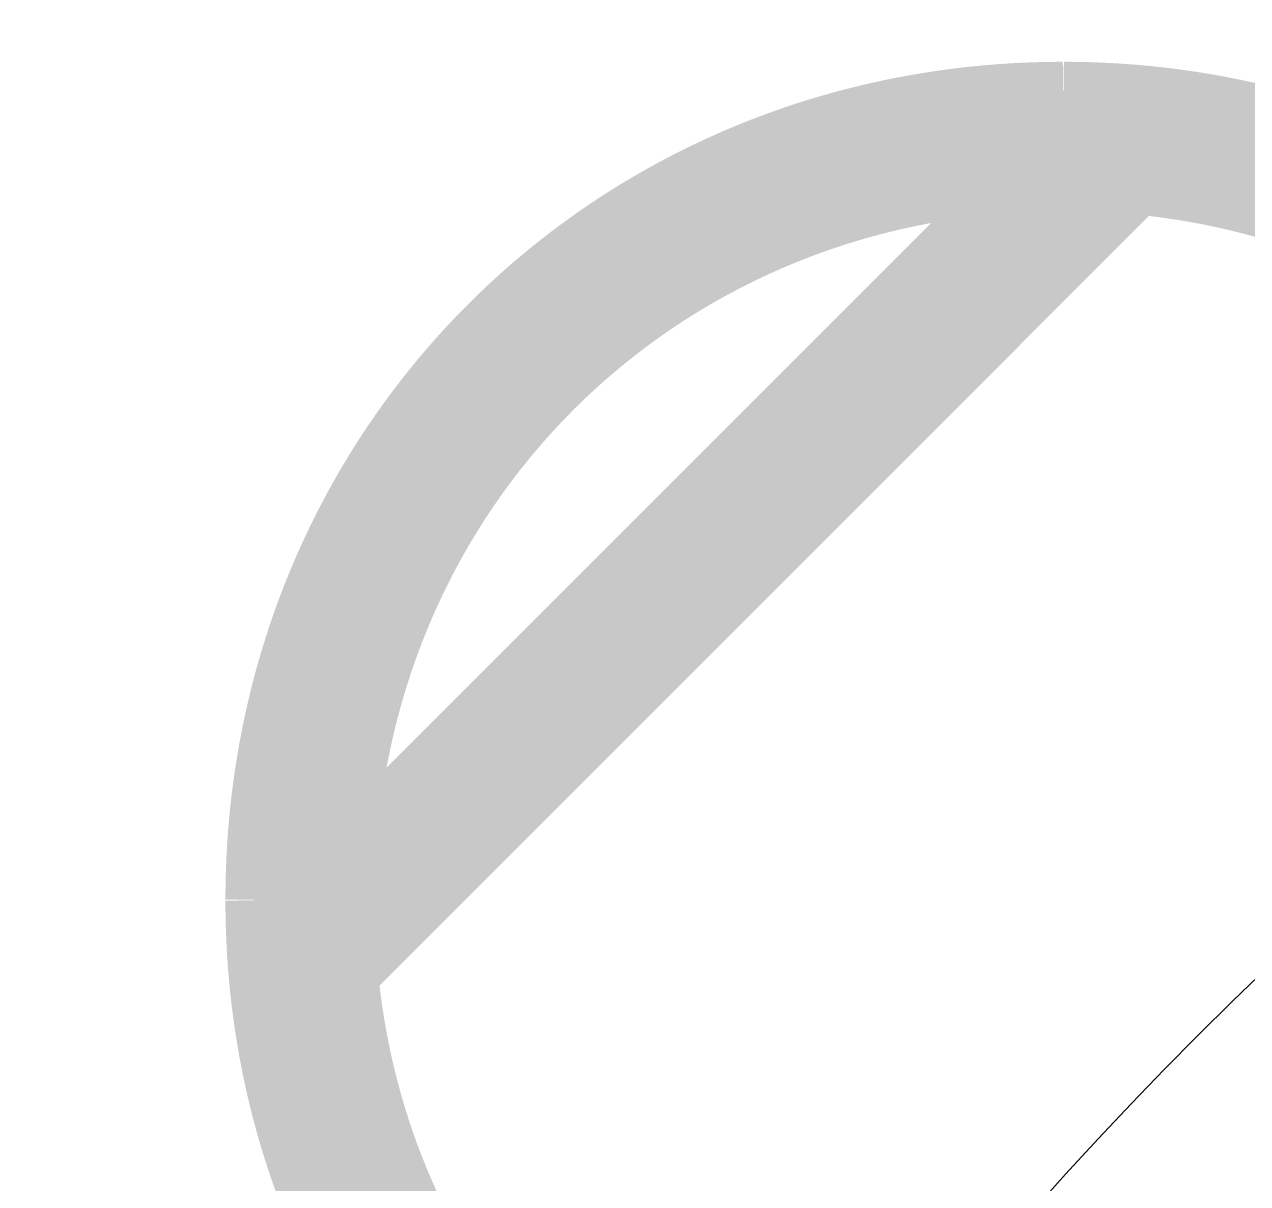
# Model space of a CAD drawing. Header units: inches. Extents: x 15 to 148, y 10 to 111.
# Drawn here: x 142.0958 to 142.2434, y 102.4561 to 102.596 of the extents above; entities that cross this region are included whole.
import ezdxf

# ---------------------------------------------------------------- set-up
doc = ezdxf.new("R2010")
doc.units = ezdxf.units.IN
doc.header["$MEASUREMENT"] = 0
doc.layers.add('BLK_12AWG', color=7, linetype='Continuous')

# ---------------------------------------------------------------- blocks, each defined once
blk = doc.blocks.new('CEGHSD')
at = {"const_width": 0.008}
for points in [[(136.467304, 101.749184), (136.467169, 101.749183), (136.467035, 101.749183), (136.4669, 101.749182), (136.466765, 101.749181), (136.466631, 101.749179), (136.466497, 101.749176), (136.466363, 101.749174), (136.466228, 101.749171), (136.466094, 101.749167), (136.465961, 101.749163), (136.465827, 101.749159), (136.465694, 101.749154), (136.46556, 101.74915), (136.465427, 101.749144), (136.465294, 101.749138), (136.465161, 101.749132), (136.465027, 101.749125), (136.464895, 101.749118), (136.464762, 101.749111), (136.464629, 101.749103), (136.464497, 101.749094), (136.464364, 101.749086), (136.464232, 101.749076), (136.4641, 101.749067), (136.463968, 101.749057), (136.463837, 101.749047), (136.463705, 101.749036), (136.463574, 101.749025), (136.463442, 101.749014), (136.463311, 101.749002), (136.46318, 101.74899), (136.463049, 101.748977), (136.462918, 101.748964), (136.462787, 101.748951), (136.462657, 101.748937), (136.462526, 101.748922), (136.462396, 101.748908), (136.462266, 101.748893), (136.462136, 101.748877), (136.462006, 101.748862), (136.461876, 101.748846), (136.461746, 101.748829), (136.461617, 101.748812), (136.461488, 101.748795), (136.461359, 101.748777), (136.461229, 101.748759), (136.461101, 101.748741), (136.460972, 101.748722), (136.460843, 101.748703), (136.460715, 101.748683), (136.460587, 101.748663), (136.460459, 101.748643), (136.460331, 101.748622), (136.460203, 101.748601), (136.460075, 101.748579), (136.459947, 101.748558), (136.45982, 101.748535), (136.459692, 101.748513), (136.459565, 101.74849), (136.459439, 101.748466), (136.459312, 101.748442), (136.459185, 101.748418), (136.459059, 101.748394), (136.458932, 101.748369), (136.458806, 101.748344), (136.45868, 101.748318), (136.458554, 101.748292), (136.458428, 101.748266), (136.458303, 101.748239), (136.458177, 101.748212), (136.458052, 101.748185), (136.457927, 101.748157), (136.457802, 101.748128), (136.457677, 101.7481), (136.457553, 101.748071), (136.457428, 101.748042), (136.457304, 101.748012), (136.45718, 101.747982), (136.457056, 101.747952), (136.456932, 101.74792), (136.456808, 101.747889), (136.456685, 101.747858), (136.456561, 101.747826), (136.456438, 101.747794), (136.456315, 101.747761), (136.456192, 101.747728), (136.45607, 101.747695), (136.455947, 101.747661), (136.455825, 101.747627), (136.455703, 101.747593), (136.455581, 101.747558), (136.455459, 101.747523), (136.455337, 101.747487), (136.455216, 101.747452), (136.455094, 101.747415), (136.454973, 101.747379), (136.454852, 101.747342), (136.454731, 101.747305), (136.454611, 101.747267), (136.45449, 101.747229), (136.45437, 101.747191), (136.45425, 101.747152), (136.45413, 101.747113), (136.45401, 101.747074), (136.45389, 101.747034), (136.453771, 101.746994), (136.453652, 101.746953), (136.453533, 101.746913), (136.453414, 101.746872), (136.453295, 101.74683), (136.453177, 101.746789), (136.453059, 101.746746), (136.45294, 101.746703), (136.452822, 101.746661), (136.452705, 101.746618), (136.452587, 101.746574), (136.45247, 101.74653), (136.452352, 101.746486), (136.452235, 101.746441), (136.452118, 101.746396), (136.452002, 101.746351), (136.451885, 101.746306), (136.451769, 101.74626), (136.451653, 101.746213), (136.451537, 101.746167), (136.451421, 101.74612), (136.451305, 101.746073), (136.45119, 101.746025), (136.451075, 101.745977), (136.45096, 101.745929), (136.450845, 101.74588), (136.450731, 101.745831), (136.450616, 101.745782), (136.450502, 101.745732), (136.450388, 101.745682), (136.450274, 101.745632), (136.450161, 101.745581), (136.450047, 101.74553), (136.449934, 101.745479), (136.449821, 101.745427), (136.449708, 101.745376), (136.449596, 101.745323), (136.449483, 101.74527), (136.449371, 101.745218), (136.449259, 101.745164), (136.449147, 101.745111), (136.449035, 101.745057), (136.448924, 101.745002), (136.448813, 101.744948), (136.448702, 101.744893), (136.44859, 101.744838), (136.44848, 101.744782), (136.44837, 101.744726), (136.448259, 101.74467), (136.448149, 101.744614), (136.448039, 101.744557), (136.44793, 101.7445), (136.44782, 101.744442), (136.447711, 101.744384), (136.447602, 101.744326), (136.447494, 101.744268), (136.447385, 101.744209), (136.447277, 101.74415), (136.447168, 101.74409), (136.447061, 101.744031), (136.446953, 101.743971), (136.446845, 101.743911), (136.446738, 101.74385), (136.446631, 101.743789), (136.446524, 101.743727), (136.446417, 101.743666), (136.446311, 101.743604), (136.446205, 101.743542), (136.446099, 101.743479), (136.445993, 101.743416), (136.445887, 101.743353), (136.445782, 101.74329), (136.445677, 101.743226), (136.445572, 101.743162), (136.445467, 101.743098), (136.445363, 101.743033), (136.445258, 101.742968), (136.445154, 101.742903), (136.44505, 101.742837), (136.444947, 101.742771), (136.444843, 101.742705), (136.44474, 101.742639), (136.444637, 101.742572), (136.444535, 101.742505), (136.444432, 101.742437), (136.44433, 101.742369), (136.444228, 101.742302), (136.444126, 101.742233), (136.444024, 101.742164), (136.443923, 101.742096), (136.443822, 101.742026), (136.443721, 101.741957), (136.44362, 101.741887), (136.44352, 101.741817), (136.44342, 101.741746), (136.44332, 101.741676), (136.44322, 101.741605), (136.443121, 101.741533), (136.443022, 101.741462), (136.442922, 101.74139), (136.442824, 101.741318), (136.442725, 101.741245), (136.442627, 101.741172), (136.442529, 101.7411), (136.442431, 101.741026), (136.442333, 101.740952), (136.442236, 101.740879), (136.442139, 101.740804), (136.442042, 101.74073), (136.441945, 101.740655), (136.441848, 101.74058), (136.441752, 101.740505), (136.441656, 101.740429), (136.441561, 101.740353), (136.441465, 101.740277), (136.44137, 101.7402), (136.441275, 101.740124), (136.44118, 101.740046), (136.441086, 101.739969), (136.440992, 101.739891), (136.440898, 101.739814), (136.440804, 101.739735), (136.44071, 101.739657), (136.440524, 101.739499), (136.440431, 101.73942), (136.440339, 101.73934), (136.440247, 101.73926), (136.440155, 101.73918), (136.440063, 101.7391), (136.439971, 101.739019), (136.439789, 101.738857), (136.439698, 101.738775), (136.439608, 101.738694), (136.439518, 101.738611), (136.439427, 101.738529), (136.439248, 101.738364), (136.439159, 101.738281), (136.43907, 101.738197), (136.438982, 101.738113), (136.438893, 101.738029), (136.438805, 101.737945), (136.438717, 101.737861), (136.438629, 101.737776), (136.438542, 101.737691), (136.438455, 101.737605), (136.438368, 101.73752), (136.438281, 101.737434), (136.438195, 101.737348), (136.438109, 101.737262), (136.438023, 101.737175), (136.437938, 101.737089), (136.437852, 101.737001), (136.437767, 101.736914), (136.437683, 101.736826), (136.437598, 101.736738), (136.437514, 101.73665), (136.43743, 101.736562), (136.437346, 101.736473), (136.437263, 101.736384), (136.43718, 101.736295), (136.437097, 101.736205), (136.437014, 101.736116), (136.436932, 101.736026), (136.43685, 101.735935), (136.436768, 101.735845), (136.436687, 101.735754), (136.436605, 101.735663), (136.436524, 101.735572), (136.436444, 101.73548), (136.436363, 101.735389), (136.436283, 101.735297), (136.436203, 101.735204), (136.436124, 101.735112), (136.436044, 101.735019), (136.435965, 101.734926), (136.435887, 101.734833), (136.435808, 101.734739), (136.43573, 101.734646), (136.435652, 101.734552), (136.435574, 101.734457), (136.435497, 101.734363), (136.43542, 101.734268), (136.435343, 101.734173), (136.435266, 101.734078), (136.43519, 101.733983), (136.435114, 101.733887), (136.435039, 101.733791), (136.434963, 101.733695), (136.434813, 101.733502), (136.434739, 101.733405), (136.434665, 101.733307), (136.434591, 101.73321), (136.434517, 101.733113), (136.434444, 101.733014), (136.434371, 101.732916), (136.434298, 101.732818), (136.434226, 101.73272), (136.434153, 101.732621), (136.434081, 101.732522), (136.43401, 101.732423), (136.433939, 101.732323), (136.433868, 101.732224), (136.433797, 101.732124), (136.433727, 101.732023), (136.433657, 101.731923), (136.433587, 101.731822), (136.433517, 101.731721), (136.433448, 101.73162), (136.433379, 101.731519), (136.433311, 101.731417), (136.433242, 101.731315), (136.433174, 101.731213), (136.433106, 101.731111), (136.433039, 101.731009), (136.432972, 101.730906), (136.432905, 101.730803), (136.432839, 101.7307), (136.432772, 101.730596), (136.432706, 101.730493), (136.43264, 101.730389), (136.432575, 101.730285), (136.43251, 101.730181), (136.432446, 101.730076), (136.432381, 101.729972), (136.432317, 101.729866), (136.432253, 101.729761), (136.43219, 101.729656), (136.432127, 101.72955), (136.432064, 101.729445), (136.432001, 101.729339), (136.431939, 101.729233), (136.431877, 101.729126), (136.431816, 101.729019), (136.431754, 101.728913), (136.431693, 101.728805), (136.431633, 101.728698), (136.431572, 101.72859), (136.431512, 101.728483), (136.431453, 101.728375), (136.431393, 101.728267), (136.431334, 101.728158), (136.431275, 101.72805), (136.431217, 101.727941), (136.431159, 101.727832), (136.431101, 101.727723), (136.431043, 101.727613), (136.430986, 101.727504), (136.430873, 101.727284), (136.430761, 101.727063), (136.430705, 101.726953), (136.43065, 101.726842), (136.43054, 101.72662), (136.430432, 101.726396), (136.430326, 101.726172), (136.430273, 101.72606), (136.43022, 101.725948), (136.430168, 101.725835), (136.430116, 101.725722), (136.430064, 101.725609), (136.430013, 101.725496), (136.429962, 101.725383), (136.429911, 101.725269), (136.429861, 101.725155), (136.429811, 101.725041), (136.429761, 101.724927), (136.429712, 101.724813), (136.429663, 101.724698), (136.429614, 101.724583), (136.429566, 101.724468), (136.429518, 101.724353), (136.42947, 101.724238), (136.429423, 101.724122), (136.429376, 101.724006), (136.429329, 101.72389), (136.429283, 101.723774), (136.429237, 101.723658), (136.429192, 101.723541), (136.429146, 101.723425), (136.429102, 101.723308), (136.429057, 101.723191), (136.429013, 101.723074), (136.428969, 101.722956), (136.428926, 101.722839), (136.428882, 101.722721), (136.428839, 101.722603), (136.428797, 101.722485), (136.428755, 101.722366), (136.428713, 101.722248), (136.428671, 101.722129), (136.42863, 101.72201), (136.428589, 101.721891), (136.428549, 101.721772), (136.428509, 101.721653), (136.428469, 101.721533), (136.42843, 101.721413), (136.428391, 101.721293), (136.428352, 101.721173), (136.428314, 101.721053), (136.428238, 101.720812), (136.428201, 101.720691), (136.428164, 101.72057), (136.428127, 101.720449), (136.428091, 101.720327), (136.428055, 101.720206), (136.42802, 101.720084), (136.427985, 101.719963), (136.42795, 101.71984), (136.427916, 101.719718), (136.427882, 101.719596), (136.427848, 101.719474), (136.427815, 101.719351), (136.427782, 101.719228), (136.427749, 101.719105), (136.427717, 101.718982), (136.427685, 101.718859), (136.427653, 101.718735), (136.427622, 101.718611), (136.427592, 101.718487), (136.427561, 101.718363), (136.427531, 101.718239), (136.427502, 101.718115), (136.427472, 101.71799), (136.427443, 101.717866), (136.427415, 101.717741), (136.427387, 101.717616), (136.427359, 101.717491), (136.427331, 101.717366), (136.427304, 101.71724), (136.427277, 101.717115), (136.427251, 101.716989), (136.427225, 101.716863), (136.427199, 101.716737), (136.427174, 101.716611), (136.427149, 101.716485), (136.427125, 101.716358), (136.4271, 101.716231), (136.427077, 101.716105), (136.427053, 101.715977), (136.42703, 101.71585), (136.427008, 101.715723), (136.426985, 101.715596), (136.426964, 101.715468), (136.426942, 101.71534), (136.426921, 101.715213), (136.4269, 101.715085), (136.42688, 101.714956), (136.42686, 101.714828), (136.42684, 101.7147), (136.426821, 101.714571), (136.426802, 101.714442), (136.426784, 101.714313), (136.426766, 101.714184), (136.426748, 101.714055), (136.426731, 101.713926), (136.426714, 101.713796), (136.426697, 101.713667), (136.426681, 101.713537), (136.426665, 101.713407), (136.42665, 101.713277), (136.426635, 101.713147), (136.42662, 101.713017), (136.426606, 101.712886), (136.426592, 101.712756), (136.426579, 101.712625), (136.426566, 101.712494), (136.426553, 101.712363), (136.426541, 101.712232), (136.426529, 101.712101), (136.426518, 101.71197), (136.426507, 101.711838), (136.426496, 101.711706), (136.426486, 101.711575), (136.426476, 101.711443), (136.426466, 101.711311), (136.426457, 101.711178), (136.426449, 101.711046), (136.42644, 101.710914), (136.426433, 101.710781), (136.426425, 101.710648), (136.426418, 101.710516), (136.426411, 101.710383), (136.426405, 101.71025), (136.426399, 101.710116), (136.426394, 101.709983), (136.426389, 101.70985), (136.426384, 101.709716), (136.42638, 101.709583), (136.426376, 101.709449), (136.426372, 101.709315), (136.426369, 101.709181), (136.426367, 101.709046), (136.426364, 101.708912), (136.426363, 101.708778), (136.426361, 101.708643), (136.42636, 101.708509), (136.42636, 101.708374), (136.426359, 101.708239)], [(136.467304, 101.749184), (136.467169, 101.749183), (136.467035, 101.749183), (136.4669, 101.749182), (136.466765, 101.749181), (136.466631, 101.749179), (136.466497, 101.749176), (136.466363, 101.749174), (136.466228, 101.749171), (136.466094, 101.749167), (136.465961, 101.749163), (136.465827, 101.749159), (136.465694, 101.749154), (136.46556, 101.74915), (136.465427, 101.749144), (136.465294, 101.749138), (136.465161, 101.749132), (136.465027, 101.749125), (136.464895, 101.749118), (136.464762, 101.749111), (136.464629, 101.749103), (136.464497, 101.749094), (136.464364, 101.749086), (136.464232, 101.749076), (136.4641, 101.749067), (136.463968, 101.749057), (136.463837, 101.749047), (136.463705, 101.749036), (136.463574, 101.749025), (136.463442, 101.749014), (136.463311, 101.749002), (136.46318, 101.74899), (136.463049, 101.748977), (136.462918, 101.748964), (136.462787, 101.748951), (136.462657, 101.748937), (136.462526, 101.748922), (136.462396, 101.748908), (136.462266, 101.748893), (136.462136, 101.748877), (136.462006, 101.748862), (136.461876, 101.748846), (136.461746, 101.748829), (136.461617, 101.748812), (136.461488, 101.748795), (136.461359, 101.748777), (136.461229, 101.748759), (136.461101, 101.748741), (136.460972, 101.748722), (136.460843, 101.748703), (136.460715, 101.748683), (136.460587, 101.748663), (136.460459, 101.748643), (136.460331, 101.748622), (136.460203, 101.748601), (136.460075, 101.748579), (136.459947, 101.748558), (136.45982, 101.748535), (136.459692, 101.748513), (136.459565, 101.74849), (136.459439, 101.748466), (136.459312, 101.748442), (136.459185, 101.748418), (136.459059, 101.748394), (136.458932, 101.748369), (136.458806, 101.748344), (136.45868, 101.748318), (136.458554, 101.748292), (136.458428, 101.748266), (136.458303, 101.748239), (136.458177, 101.748212), (136.458052, 101.748185), (136.457927, 101.748157), (136.457802, 101.748128), (136.457677, 101.7481), (136.457553, 101.748071), (136.457428, 101.748042), (136.457304, 101.748012), (136.45718, 101.747982), (136.457056, 101.747952), (136.456932, 101.74792), (136.456808, 101.747889), (136.456685, 101.747858), (136.456561, 101.747826), (136.456438, 101.747794), (136.456315, 101.747761), (136.456192, 101.747728), (136.45607, 101.747695), (136.455947, 101.747661), (136.455825, 101.747627), (136.455703, 101.747593), (136.455581, 101.747558), (136.455459, 101.747523), (136.455337, 101.747487), (136.455216, 101.747452), (136.455094, 101.747415), (136.454973, 101.747379), (136.454852, 101.747342), (136.454731, 101.747305), (136.454611, 101.747267), (136.45449, 101.747229), (136.45437, 101.747191), (136.45425, 101.747152), (136.45413, 101.747113), (136.45401, 101.747074), (136.45389, 101.747034), (136.453771, 101.746994), (136.453652, 101.746953), (136.453533, 101.746913), (136.453414, 101.746872), (136.453295, 101.74683), (136.453177, 101.746789), (136.453059, 101.746746), (136.45294, 101.746703), (136.452822, 101.746661), (136.452705, 101.746618), (136.452587, 101.746574), (136.45247, 101.74653), (136.452352, 101.746486), (136.452235, 101.746441), (136.452118, 101.746396), (136.452002, 101.746351), (136.451885, 101.746306), (136.451769, 101.74626), (136.451653, 101.746213), (136.451537, 101.746167), (136.451421, 101.74612), (136.451305, 101.746073), (136.45119, 101.746025), (136.451075, 101.745977), (136.45096, 101.745929), (136.450845, 101.74588), (136.450731, 101.745831), (136.450616, 101.745782), (136.450502, 101.745732), (136.450388, 101.745682), (136.450274, 101.745632), (136.450161, 101.745581), (136.450047, 101.74553), (136.449934, 101.745479), (136.449821, 101.745427), (136.449708, 101.745376), (136.449596, 101.745323), (136.449483, 101.74527), (136.449371, 101.745218), (136.449259, 101.745164), (136.449147, 101.745111), (136.449035, 101.745057), (136.448924, 101.745002), (136.448813, 101.744948), (136.448702, 101.744893), (136.44859, 101.744838), (136.44848, 101.744782), (136.44837, 101.744726), (136.448259, 101.74467), (136.448149, 101.744614), (136.448039, 101.744557), (136.44793, 101.7445), (136.44782, 101.744442), (136.447711, 101.744384), (136.447602, 101.744326), (136.447494, 101.744268), (136.447385, 101.744209), (136.447277, 101.74415), (136.447168, 101.74409), (136.447061, 101.744031), (136.446953, 101.743971), (136.446845, 101.743911), (136.446738, 101.74385), (136.446631, 101.743789), (136.446524, 101.743727), (136.446417, 101.743666), (136.446311, 101.743604), (136.446205, 101.743542), (136.446099, 101.743479), (136.445993, 101.743416), (136.445887, 101.743353), (136.445782, 101.74329), (136.445677, 101.743226), (136.445572, 101.743162), (136.445467, 101.743098), (136.445363, 101.743033), (136.445258, 101.742968), (136.445154, 101.742903), (136.44505, 101.742837), (136.444947, 101.742771), (136.444843, 101.742705), (136.44474, 101.742639), (136.444637, 101.742572), (136.444535, 101.742505), (136.444432, 101.742437), (136.44433, 101.742369), (136.444228, 101.742302), (136.444126, 101.742233), (136.444024, 101.742164), (136.443923, 101.742096), (136.443822, 101.742026), (136.443721, 101.741957), (136.44362, 101.741887), (136.44352, 101.741817), (136.44342, 101.741746), (136.44332, 101.741676), (136.44322, 101.741605), (136.443121, 101.741533), (136.443022, 101.741462), (136.442922, 101.74139), (136.442824, 101.741318), (136.442725, 101.741245), (136.442627, 101.741172), (136.442529, 101.7411), (136.442431, 101.741026), (136.442333, 101.740952), (136.442236, 101.740879), (136.442139, 101.740804), (136.442042, 101.74073), (136.441945, 101.740655), (136.441848, 101.74058), (136.441752, 101.740505), (136.441656, 101.740429), (136.441561, 101.740353), (136.441465, 101.740277), (136.44137, 101.7402), (136.441275, 101.740124), (136.44118, 101.740046), (136.441086, 101.739969), (136.440992, 101.739891), (136.440898, 101.739814), (136.440804, 101.739735), (136.44071, 101.739657), (136.440524, 101.739499), (136.440431, 101.73942), (136.440339, 101.73934), (136.440247, 101.73926), (136.440155, 101.73918), (136.440063, 101.7391), (136.439971, 101.739019), (136.439789, 101.738857), (136.439698, 101.738775), (136.439608, 101.738694), (136.439518, 101.738611), (136.439427, 101.738529), (136.439248, 101.738364), (136.439159, 101.738281), (136.43907, 101.738197), (136.438982, 101.738113), (136.438893, 101.738029), (136.438805, 101.737945), (136.438717, 101.737861), (136.438629, 101.737776), (136.438542, 101.737691), (136.438455, 101.737605), (136.438368, 101.73752), (136.438281, 101.737434), (136.438195, 101.737348), (136.438109, 101.737262), (136.438023, 101.737175), (136.437938, 101.737089), (136.437852, 101.737001), (136.437767, 101.736914), (136.437683, 101.736826), (136.437598, 101.736738), (136.437514, 101.73665), (136.43743, 101.736562), (136.437346, 101.736473), (136.437263, 101.736384), (136.43718, 101.736295), (136.437097, 101.736205), (136.437014, 101.736116), (136.436932, 101.736026), (136.43685, 101.735935), (136.436768, 101.735845), (136.436687, 101.735754), (136.436605, 101.735663), (136.436524, 101.735572), (136.436444, 101.73548), (136.436363, 101.735389), (136.436283, 101.735297), (136.436203, 101.735204), (136.436124, 101.735112), (136.436044, 101.735019), (136.435965, 101.734926), (136.435887, 101.734833), (136.435808, 101.734739), (136.43573, 101.734646), (136.435652, 101.734552), (136.435574, 101.734457), (136.435497, 101.734363), (136.43542, 101.734268), (136.435343, 101.734173), (136.435266, 101.734078), (136.43519, 101.733983), (136.435114, 101.733887), (136.435039, 101.733791), (136.434963, 101.733695), (136.434813, 101.733502), (136.434739, 101.733405), (136.434665, 101.733307), (136.434591, 101.73321), (136.434517, 101.733113), (136.434444, 101.733014), (136.434371, 101.732916), (136.434298, 101.732818), (136.434226, 101.73272), (136.434153, 101.732621), (136.434081, 101.732522), (136.43401, 101.732423), (136.433939, 101.732323), (136.433868, 101.732224), (136.433797, 101.732124), (136.433727, 101.732023), (136.433657, 101.731923), (136.433587, 101.731822), (136.433517, 101.731721), (136.433448, 101.73162), (136.433379, 101.731519), (136.433311, 101.731417), (136.433242, 101.731315), (136.433174, 101.731213), (136.433106, 101.731111), (136.433039, 101.731009), (136.432972, 101.730906), (136.432905, 101.730803), (136.432839, 101.7307), (136.432772, 101.730596), (136.432706, 101.730493), (136.43264, 101.730389), (136.432575, 101.730285), (136.43251, 101.730181), (136.432446, 101.730076), (136.432381, 101.729972), (136.432317, 101.729866), (136.432253, 101.729761), (136.43219, 101.729656), (136.432127, 101.72955), (136.432064, 101.729445), (136.432001, 101.729339), (136.431939, 101.729233), (136.431877, 101.729126), (136.431816, 101.729019), (136.431754, 101.728913), (136.431693, 101.728805), (136.431633, 101.728698), (136.431572, 101.72859), (136.431512, 101.728483), (136.431453, 101.728375), (136.431393, 101.728267), (136.431334, 101.728158), (136.431275, 101.72805), (136.431217, 101.727941), (136.431159, 101.727832), (136.431101, 101.727723), (136.431043, 101.727613), (136.430986, 101.727504), (136.430873, 101.727284), (136.430761, 101.727063), (136.430705, 101.726953), (136.43065, 101.726842), (136.43054, 101.72662), (136.430432, 101.726396), (136.430326, 101.726172), (136.430273, 101.72606), (136.43022, 101.725948), (136.430168, 101.725835), (136.430116, 101.725722), (136.430064, 101.725609), (136.430013, 101.725496), (136.429962, 101.725383), (136.429911, 101.725269), (136.429861, 101.725155), (136.429811, 101.725041), (136.429761, 101.724927), (136.429712, 101.724813), (136.429663, 101.724698), (136.429614, 101.724583), (136.429566, 101.724468), (136.429518, 101.724353), (136.42947, 101.724238), (136.429423, 101.724122), (136.429376, 101.724006), (136.429329, 101.72389), (136.429283, 101.723774), (136.429237, 101.723658), (136.429192, 101.723541), (136.429146, 101.723425), (136.429102, 101.723308), (136.429057, 101.723191), (136.429013, 101.723074), (136.428969, 101.722956), (136.428926, 101.722839), (136.428882, 101.722721), (136.428839, 101.722603), (136.428797, 101.722485), (136.428755, 101.722366), (136.428713, 101.722248), (136.428671, 101.722129), (136.42863, 101.72201), (136.428589, 101.721891), (136.428549, 101.721772), (136.428509, 101.721653), (136.428469, 101.721533), (136.42843, 101.721413), (136.428391, 101.721293), (136.428352, 101.721173), (136.428314, 101.721053), (136.428238, 101.720812), (136.428201, 101.720691), (136.428164, 101.72057), (136.428127, 101.720449), (136.428091, 101.720327), (136.428055, 101.720206), (136.42802, 101.720084), (136.427985, 101.719963), (136.42795, 101.71984), (136.427916, 101.719718), (136.427882, 101.719596), (136.427848, 101.719474), (136.427815, 101.719351), (136.427782, 101.719228), (136.427749, 101.719105), (136.427717, 101.718982), (136.427685, 101.718859), (136.427653, 101.718735), (136.427622, 101.718611), (136.427592, 101.718487), (136.427561, 101.718363), (136.427531, 101.718239), (136.427502, 101.718115), (136.427472, 101.71799), (136.427443, 101.717866), (136.427415, 101.717741), (136.427387, 101.717616), (136.427359, 101.717491), (136.427331, 101.717366), (136.427304, 101.71724), (136.427277, 101.717115), (136.427251, 101.716989), (136.427225, 101.716863), (136.427199, 101.716737), (136.427174, 101.716611), (136.427149, 101.716485), (136.427125, 101.716358), (136.4271, 101.716231), (136.427077, 101.716105), (136.427053, 101.715977), (136.42703, 101.71585), (136.427008, 101.715723), (136.426985, 101.715596), (136.426964, 101.715468), (136.426942, 101.71534), (136.426921, 101.715213), (136.4269, 101.715085), (136.42688, 101.714956), (136.42686, 101.714828), (136.42684, 101.7147), (136.426821, 101.714571), (136.426802, 101.714442), (136.426784, 101.714313), (136.426766, 101.714184), (136.426748, 101.714055), (136.426731, 101.713926), (136.426714, 101.713796), (136.426697, 101.713667), (136.426681, 101.713537), (136.426665, 101.713407), (136.42665, 101.713277), (136.426635, 101.713147), (136.42662, 101.713017), (136.426606, 101.712886), (136.426592, 101.712756), (136.426579, 101.712625), (136.426566, 101.712494), (136.426553, 101.712363), (136.426541, 101.712232), (136.426529, 101.712101), (136.426518, 101.71197), (136.426507, 101.711838), (136.426496, 101.711706), (136.426486, 101.711575), (136.426476, 101.711443), (136.426466, 101.711311), (136.426457, 101.711178), (136.426449, 101.711046), (136.42644, 101.710914), (136.426433, 101.710781), (136.426425, 101.710648), (136.426418, 101.710516), (136.426411, 101.710383), (136.426405, 101.71025), (136.426399, 101.710116), (136.426394, 101.709983), (136.426389, 101.70985), (136.426384, 101.709716), (136.42638, 101.709583), (136.426376, 101.709449), (136.426372, 101.709315), (136.426369, 101.709181), (136.426367, 101.709046), (136.426364, 101.708912), (136.426363, 101.708778), (136.426361, 101.708643), (136.42636, 101.708509), (136.42636, 101.708374), (136.426359, 101.708239)], [(136.467304, 101.749184), (136.467169, 101.749183), (136.467035, 101.749183), (136.4669, 101.749182), (136.466765, 101.749181), (136.466631, 101.749179), (136.466497, 101.749176), (136.466363, 101.749174), (136.466228, 101.749171), (136.466094, 101.749167), (136.465961, 101.749163), (136.465827, 101.749159), (136.465694, 101.749154), (136.46556, 101.74915), (136.465427, 101.749144), (136.465294, 101.749138), (136.465161, 101.749132), (136.465027, 101.749125), (136.464895, 101.749118), (136.464762, 101.749111), (136.464629, 101.749103), (136.464497, 101.749094), (136.464364, 101.749086), (136.464232, 101.749076), (136.4641, 101.749067), (136.463968, 101.749057), (136.463837, 101.749047), (136.463705, 101.749036), (136.463574, 101.749025), (136.463442, 101.749014), (136.463311, 101.749002), (136.46318, 101.74899), (136.463049, 101.748977), (136.462918, 101.748964), (136.462787, 101.748951), (136.462657, 101.748937), (136.462526, 101.748922), (136.462396, 101.748908), (136.462266, 101.748893), (136.462136, 101.748877), (136.462006, 101.748862), (136.461876, 101.748846), (136.461746, 101.748829), (136.461617, 101.748812), (136.461488, 101.748795), (136.461359, 101.748777), (136.461229, 101.748759), (136.461101, 101.748741), (136.460972, 101.748722), (136.460843, 101.748703), (136.460715, 101.748683), (136.460587, 101.748663), (136.460459, 101.748643), (136.460331, 101.748622), (136.460203, 101.748601), (136.460075, 101.748579), (136.459947, 101.748558), (136.45982, 101.748535), (136.459692, 101.748513), (136.459565, 101.74849), (136.459439, 101.748466), (136.459312, 101.748442), (136.459185, 101.748418), (136.459059, 101.748394), (136.458932, 101.748369), (136.458806, 101.748344), (136.45868, 101.748318), (136.458554, 101.748292), (136.458428, 101.748266), (136.458303, 101.748239), (136.458177, 101.748212), (136.458052, 101.748185), (136.457927, 101.748157), (136.457802, 101.748128), (136.457677, 101.7481), (136.457553, 101.748071), (136.457428, 101.748042), (136.457304, 101.748012), (136.45718, 101.747982), (136.457056, 101.747952), (136.456932, 101.74792), (136.456808, 101.747889), (136.456685, 101.747858), (136.456561, 101.747826), (136.456438, 101.747794), (136.456315, 101.747761), (136.456192, 101.747728), (136.45607, 101.747695), (136.455947, 101.747661), (136.455825, 101.747627), (136.455703, 101.747593), (136.455581, 101.747558), (136.455459, 101.747523), (136.455337, 101.747487), (136.455216, 101.747452), (136.455094, 101.747415), (136.454973, 101.747379), (136.454852, 101.747342), (136.454731, 101.747305), (136.454611, 101.747267), (136.45449, 101.747229), (136.45437, 101.747191), (136.45425, 101.747152), (136.45413, 101.747113), (136.45401, 101.747074), (136.45389, 101.747034), (136.453771, 101.746994), (136.453652, 101.746953), (136.453533, 101.746913), (136.453414, 101.746872), (136.453295, 101.74683), (136.453177, 101.746789), (136.453059, 101.746746), (136.45294, 101.746703), (136.452822, 101.746661), (136.452705, 101.746618), (136.452587, 101.746574), (136.45247, 101.74653), (136.452352, 101.746486), (136.452235, 101.746441), (136.452118, 101.746396), (136.452002, 101.746351), (136.451885, 101.746306), (136.451769, 101.74626), (136.451653, 101.746213), (136.451537, 101.746167), (136.451421, 101.74612), (136.451305, 101.746073), (136.45119, 101.746025), (136.451075, 101.745977), (136.45096, 101.745929), (136.450845, 101.74588), (136.450731, 101.745831), (136.450616, 101.745782), (136.450502, 101.745732), (136.450388, 101.745682), (136.450274, 101.745632), (136.450161, 101.745581), (136.450047, 101.74553), (136.449934, 101.745479), (136.449821, 101.745427), (136.449708, 101.745376), (136.449596, 101.745323), (136.449483, 101.74527), (136.449371, 101.745218), (136.449259, 101.745164), (136.449147, 101.745111), (136.449035, 101.745057), (136.448924, 101.745002), (136.448813, 101.744948), (136.448702, 101.744893), (136.44859, 101.744838), (136.44848, 101.744782), (136.44837, 101.744726), (136.448259, 101.74467), (136.448149, 101.744614), (136.448039, 101.744557), (136.44793, 101.7445), (136.44782, 101.744442), (136.447711, 101.744384), (136.447602, 101.744326), (136.447494, 101.744268), (136.447385, 101.744209), (136.447277, 101.74415), (136.447168, 101.74409), (136.447061, 101.744031), (136.446953, 101.743971), (136.446845, 101.743911), (136.446738, 101.74385), (136.446631, 101.743789), (136.446524, 101.743727), (136.446417, 101.743666), (136.446311, 101.743604), (136.446205, 101.743542), (136.446099, 101.743479), (136.445993, 101.743416), (136.445887, 101.743353), (136.445782, 101.74329), (136.445677, 101.743226), (136.445572, 101.743162), (136.445467, 101.743098), (136.445363, 101.743033), (136.445258, 101.742968), (136.445154, 101.742903), (136.44505, 101.742837), (136.444947, 101.742771), (136.444843, 101.742705), (136.44474, 101.742639), (136.444637, 101.742572), (136.444535, 101.742505), (136.444432, 101.742437), (136.44433, 101.742369), (136.444228, 101.742302), (136.444126, 101.742233), (136.444024, 101.742164), (136.443923, 101.742096), (136.443822, 101.742026), (136.443721, 101.741957), (136.44362, 101.741887), (136.44352, 101.741817), (136.44342, 101.741746), (136.44332, 101.741676), (136.44322, 101.741605), (136.443121, 101.741533), (136.443022, 101.741462), (136.442922, 101.74139), (136.442824, 101.741318), (136.442725, 101.741245), (136.442627, 101.741172), (136.442529, 101.7411), (136.442431, 101.741026), (136.442333, 101.740952), (136.442236, 101.740879), (136.442139, 101.740804), (136.442042, 101.74073), (136.441945, 101.740655), (136.441848, 101.74058), (136.441752, 101.740505), (136.441656, 101.740429), (136.441561, 101.740353), (136.441465, 101.740277), (136.44137, 101.7402), (136.441275, 101.740124), (136.44118, 101.740046), (136.441086, 101.739969), (136.440992, 101.739891), (136.440898, 101.739814), (136.440804, 101.739735), (136.44071, 101.739657), (136.440524, 101.739499), (136.440431, 101.73942), (136.440339, 101.73934), (136.440247, 101.73926), (136.440155, 101.73918), (136.440063, 101.7391), (136.439971, 101.739019), (136.439789, 101.738857), (136.439698, 101.738775), (136.439608, 101.738694), (136.439518, 101.738611), (136.439427, 101.738529), (136.439248, 101.738364), (136.439159, 101.738281), (136.43907, 101.738197), (136.438982, 101.738113), (136.438893, 101.738029), (136.438805, 101.737945), (136.438717, 101.737861), (136.438629, 101.737776), (136.438542, 101.737691), (136.438455, 101.737605), (136.438368, 101.73752), (136.438281, 101.737434), (136.438195, 101.737348), (136.438109, 101.737262), (136.438023, 101.737175), (136.437938, 101.737089), (136.437852, 101.737001), (136.437767, 101.736914), (136.437683, 101.736826), (136.437598, 101.736738), (136.437514, 101.73665), (136.43743, 101.736562), (136.437346, 101.736473), (136.437263, 101.736384), (136.43718, 101.736295), (136.437097, 101.736205), (136.437014, 101.736116), (136.436932, 101.736026), (136.43685, 101.735935), (136.436768, 101.735845), (136.436687, 101.735754), (136.436605, 101.735663), (136.436524, 101.735572), (136.436444, 101.73548), (136.436363, 101.735389), (136.436283, 101.735297), (136.436203, 101.735204), (136.436124, 101.735112), (136.436044, 101.735019), (136.435965, 101.734926), (136.435887, 101.734833), (136.435808, 101.734739), (136.43573, 101.734646), (136.435652, 101.734552), (136.435574, 101.734457), (136.435497, 101.734363), (136.43542, 101.734268), (136.435343, 101.734173), (136.435266, 101.734078), (136.43519, 101.733983), (136.435114, 101.733887), (136.435039, 101.733791), (136.434963, 101.733695), (136.434813, 101.733502), (136.434739, 101.733405), (136.434665, 101.733307), (136.434591, 101.73321), (136.434517, 101.733113), (136.434444, 101.733014), (136.434371, 101.732916), (136.434298, 101.732818), (136.434226, 101.73272), (136.434153, 101.732621), (136.434081, 101.732522), (136.43401, 101.732423), (136.433939, 101.732323), (136.433868, 101.732224), (136.433797, 101.732124), (136.433727, 101.732023), (136.433657, 101.731923), (136.433587, 101.731822), (136.433517, 101.731721), (136.433448, 101.73162), (136.433379, 101.731519), (136.433311, 101.731417), (136.433242, 101.731315), (136.433174, 101.731213), (136.433106, 101.731111), (136.433039, 101.731009), (136.432972, 101.730906), (136.432905, 101.730803), (136.432839, 101.7307), (136.432772, 101.730596), (136.432706, 101.730493), (136.43264, 101.730389), (136.432575, 101.730285), (136.43251, 101.730181), (136.432446, 101.730076), (136.432381, 101.729972), (136.432317, 101.729866), (136.432253, 101.729761), (136.43219, 101.729656), (136.432127, 101.72955), (136.432064, 101.729445), (136.432001, 101.729339), (136.431939, 101.729233), (136.431877, 101.729126), (136.431816, 101.729019), (136.431754, 101.728913), (136.431693, 101.728805), (136.431633, 101.728698), (136.431572, 101.72859), (136.431512, 101.728483), (136.431453, 101.728375), (136.431393, 101.728267), (136.431334, 101.728158), (136.431275, 101.72805), (136.431217, 101.727941), (136.431159, 101.727832), (136.431101, 101.727723), (136.431043, 101.727613), (136.430986, 101.727504), (136.430873, 101.727284), (136.430761, 101.727063), (136.430705, 101.726953), (136.43065, 101.726842), (136.43054, 101.72662), (136.430432, 101.726396), (136.430326, 101.726172), (136.430273, 101.72606), (136.43022, 101.725948), (136.430168, 101.725835), (136.430116, 101.725722), (136.430064, 101.725609), (136.430013, 101.725496), (136.429962, 101.725383), (136.429911, 101.725269), (136.429861, 101.725155), (136.429811, 101.725041), (136.429761, 101.724927), (136.429712, 101.724813), (136.429663, 101.724698), (136.429614, 101.724583), (136.429566, 101.724468), (136.429518, 101.724353), (136.42947, 101.724238), (136.429423, 101.724122), (136.429376, 101.724006), (136.429329, 101.72389), (136.429283, 101.723774), (136.429237, 101.723658), (136.429192, 101.723541), (136.429146, 101.723425), (136.429102, 101.723308), (136.429057, 101.723191), (136.429013, 101.723074), (136.428969, 101.722956), (136.428926, 101.722839), (136.428882, 101.722721), (136.428839, 101.722603), (136.428797, 101.722485), (136.428755, 101.722366), (136.428713, 101.722248), (136.428671, 101.722129), (136.42863, 101.72201), (136.428589, 101.721891), (136.428549, 101.721772), (136.428509, 101.721653), (136.428469, 101.721533), (136.42843, 101.721413), (136.428391, 101.721293), (136.428352, 101.721173), (136.428314, 101.721053), (136.428238, 101.720812), (136.428201, 101.720691), (136.428164, 101.72057), (136.428127, 101.720449), (136.428091, 101.720327), (136.428055, 101.720206), (136.42802, 101.720084), (136.427985, 101.719963), (136.42795, 101.71984), (136.427916, 101.719718), (136.427882, 101.719596), (136.427848, 101.719474), (136.427815, 101.719351), (136.427782, 101.719228), (136.427749, 101.719105), (136.427717, 101.718982), (136.427685, 101.718859), (136.427653, 101.718735), (136.427622, 101.718611), (136.427592, 101.718487), (136.427561, 101.718363), (136.427531, 101.718239), (136.427502, 101.718115), (136.427472, 101.71799), (136.427443, 101.717866), (136.427415, 101.717741), (136.427387, 101.717616), (136.427359, 101.717491), (136.427331, 101.717366), (136.427304, 101.71724), (136.427277, 101.717115), (136.427251, 101.716989), (136.427225, 101.716863), (136.427199, 101.716737), (136.427174, 101.716611), (136.427149, 101.716485), (136.427125, 101.716358), (136.4271, 101.716231), (136.427077, 101.716105), (136.427053, 101.715977), (136.42703, 101.71585), (136.427008, 101.715723), (136.426985, 101.715596), (136.426964, 101.715468), (136.426942, 101.71534), (136.426921, 101.715213), (136.4269, 101.715085), (136.42688, 101.714956), (136.42686, 101.714828), (136.42684, 101.7147), (136.426821, 101.714571), (136.426802, 101.714442), (136.426784, 101.714313), (136.426766, 101.714184), (136.426748, 101.714055), (136.426731, 101.713926), (136.426714, 101.713796), (136.426697, 101.713667), (136.426681, 101.713537), (136.426665, 101.713407), (136.42665, 101.713277), (136.426635, 101.713147), (136.42662, 101.713017), (136.426606, 101.712886), (136.426592, 101.712756), (136.426579, 101.712625), (136.426566, 101.712494), (136.426553, 101.712363), (136.426541, 101.712232), (136.426529, 101.712101), (136.426518, 101.71197), (136.426507, 101.711838), (136.426496, 101.711706), (136.426486, 101.711575), (136.426476, 101.711443), (136.426466, 101.711311), (136.426457, 101.711178), (136.426449, 101.711046), (136.42644, 101.710914), (136.426433, 101.710781), (136.426425, 101.710648), (136.426418, 101.710516), (136.426411, 101.710383), (136.426405, 101.71025), (136.426399, 101.710116), (136.426394, 101.709983), (136.426389, 101.70985), (136.426384, 101.709716), (136.42638, 101.709583), (136.426376, 101.709449), (136.426372, 101.709315), (136.426369, 101.709181), (136.426367, 101.709046), (136.426364, 101.708912), (136.426363, 101.708778), (136.426361, 101.708643), (136.42636, 101.708509), (136.42636, 101.708374), (136.426359, 101.708239)], [(136.467304, 101.749184), (136.467455, 101.749183), (136.467605, 101.749183), (136.467755, 101.749181), (136.467905, 101.74918), (136.468055, 101.749177), (136.468205, 101.749175), (136.468355, 101.749171), (136.468504, 101.749168), (136.468653, 101.749163), (136.468802, 101.749158), (136.468951, 101.749153), (136.4691, 101.749147), (136.469249, 101.749141), (136.469397, 101.749134), (136.469546, 101.749127), (136.469694, 101.749119), (136.469842, 101.749111), (136.46999, 101.749102), (136.470137, 101.749092), (136.470285, 101.749083), (136.470432, 101.749072), (136.470579, 101.749062), (136.470727, 101.74905), (136.470874, 101.749039), (136.47102, 101.749026), (136.471167, 101.749013), (136.471313, 101.749), (136.471459, 101.748987), (136.471605, 101.748972), (136.471751, 101.748957), (136.471897, 101.748942), (136.472042, 101.748926), (136.472188, 101.74891), (136.472333, 101.748894), (136.472478, 101.748876), (136.472623, 101.748859), (136.472768, 101.74884), (136.472912, 101.748822), (136.473057, 101.748803), (136.473201, 101.748783), (136.473345, 101.748763), (136.473489, 101.748742), (136.473632, 101.748722), (136.473776, 101.7487), (136.473919, 101.748678), (136.474062, 101.748655), (136.474205, 101.748633), (136.474347, 101.748609), (136.47449, 101.748585), (136.474632, 101.748561), (136.474774, 101.748536), (136.474916, 101.748511), (136.475058, 101.748485), (136.4752, 101.748459), (136.475341, 101.748432), (136.475482, 101.748405), (136.475623, 101.748377), (136.475764, 101.748349), (136.475905, 101.74832), (136.476045, 101.748291), (136.476185, 101.748261), (136.476325, 101.748231), (136.476465, 101.748201), (136.476605, 101.74817), (136.476744, 101.748139), (136.476883, 101.748107), (136.477022, 101.748074), (136.477161, 101.748041), (136.4773, 101.748008), (136.477438, 101.747974), (136.477576, 101.74794), (136.477714, 101.747905), (136.477852, 101.74787), (136.47799, 101.747835), (136.478127, 101.747799), (136.478264, 101.747762), (136.478402, 101.747725), (136.478538, 101.747688), (136.478675, 101.74765), (136.478811, 101.747612), (136.478947, 101.747573), (136.479083, 101.747533), (136.479219, 101.747494), (136.479354, 101.747454), (136.479489, 101.747413), (136.479624, 101.747372), (136.479759, 101.747331), (136.479894, 101.747289), (136.480028, 101.747246), (136.480163, 101.747203), (136.480296, 101.74716), (136.48043, 101.747116), (136.480564, 101.747072), (136.480697, 101.747028), (136.48083, 101.746983), (136.480963, 101.746937), (136.481096, 101.746891), (136.481228, 101.746845)], [(136.467304, 101.749184), (136.467455, 101.749183), (136.467605, 101.749183), (136.467755, 101.749181), (136.467905, 101.74918), (136.468055, 101.749177), (136.468205, 101.749175), (136.468355, 101.749171), (136.468504, 101.749168), (136.468653, 101.749163), (136.468802, 101.749158), (136.468951, 101.749153), (136.4691, 101.749147), (136.469249, 101.749141), (136.469397, 101.749134), (136.469546, 101.749127), (136.469694, 101.749119), (136.469842, 101.749111), (136.46999, 101.749102), (136.470137, 101.749092), (136.470285, 101.749083), (136.470432, 101.749072), (136.470579, 101.749062), (136.470727, 101.74905), (136.470874, 101.749039), (136.47102, 101.749026), (136.471167, 101.749013), (136.471313, 101.749), (136.471459, 101.748987), (136.471605, 101.748972), (136.471751, 101.748957), (136.471897, 101.748942), (136.472042, 101.748926), (136.472188, 101.74891), (136.472333, 101.748894), (136.472478, 101.748876), (136.472623, 101.748859), (136.472768, 101.74884), (136.472912, 101.748822), (136.473057, 101.748803), (136.473201, 101.748783), (136.473345, 101.748763), (136.473489, 101.748742), (136.473632, 101.748722), (136.473776, 101.7487), (136.473919, 101.748678), (136.474062, 101.748655), (136.474205, 101.748633), (136.474347, 101.748609), (136.47449, 101.748585), (136.474632, 101.748561), (136.474774, 101.748536), (136.474916, 101.748511), (136.475058, 101.748485), (136.4752, 101.748459), (136.475341, 101.748432), (136.475482, 101.748405), (136.475623, 101.748377), (136.475764, 101.748349), (136.475905, 101.74832), (136.476045, 101.748291), (136.476185, 101.748261), (136.476325, 101.748231), (136.476465, 101.748201), (136.476605, 101.74817), (136.476744, 101.748139), (136.476883, 101.748107), (136.477022, 101.748074), (136.477161, 101.748041), (136.4773, 101.748008), (136.477438, 101.747974), (136.477576, 101.74794), (136.477714, 101.747905), (136.477852, 101.74787), (136.47799, 101.747835), (136.478127, 101.747799), (136.478264, 101.747762), (136.478402, 101.747725), (136.478538, 101.747688), (136.478675, 101.74765), (136.478811, 101.747612), (136.478947, 101.747573), (136.479083, 101.747533), (136.479219, 101.747494), (136.479354, 101.747454), (136.479489, 101.747413), (136.479624, 101.747372), (136.479759, 101.747331), (136.479894, 101.747289), (136.480028, 101.747246), (136.480163, 101.747203), (136.480296, 101.74716), (136.48043, 101.747116), (136.480564, 101.747072), (136.480697, 101.747028), (136.48083, 101.746983), (136.480963, 101.746937), (136.481096, 101.746891), (136.481228, 101.746845)], [(136.467304, 101.749184), (136.467455, 101.749183), (136.467605, 101.749183), (136.467755, 101.749181), (136.467905, 101.74918), (136.468055, 101.749177), (136.468205, 101.749175), (136.468355, 101.749171), (136.468504, 101.749168), (136.468653, 101.749163), (136.468802, 101.749158), (136.468951, 101.749153), (136.4691, 101.749147), (136.469249, 101.749141), (136.469397, 101.749134), (136.469546, 101.749127), (136.469694, 101.749119), (136.469842, 101.749111), (136.46999, 101.749102), (136.470137, 101.749092), (136.470285, 101.749083), (136.470432, 101.749072), (136.470579, 101.749062), (136.470727, 101.74905), (136.470874, 101.749039), (136.47102, 101.749026), (136.471167, 101.749013), (136.471313, 101.749), (136.471459, 101.748987), (136.471605, 101.748972), (136.471751, 101.748957), (136.471897, 101.748942), (136.472042, 101.748926), (136.472188, 101.74891), (136.472333, 101.748894), (136.472478, 101.748876), (136.472623, 101.748859), (136.472768, 101.74884), (136.472912, 101.748822), (136.473057, 101.748803), (136.473201, 101.748783), (136.473345, 101.748763), (136.473489, 101.748742), (136.473632, 101.748722), (136.473776, 101.7487), (136.473919, 101.748678), (136.474062, 101.748655), (136.474205, 101.748633), (136.474347, 101.748609), (136.47449, 101.748585), (136.474632, 101.748561), (136.474774, 101.748536), (136.474916, 101.748511), (136.475058, 101.748485), (136.4752, 101.748459), (136.475341, 101.748432), (136.475482, 101.748405), (136.475623, 101.748377), (136.475764, 101.748349), (136.475905, 101.74832), (136.476045, 101.748291), (136.476185, 101.748261), (136.476325, 101.748231), (136.476465, 101.748201), (136.476605, 101.74817), (136.476744, 101.748139), (136.476883, 101.748107), (136.477022, 101.748074), (136.477161, 101.748041), (136.4773, 101.748008), (136.477438, 101.747974), (136.477576, 101.74794), (136.477714, 101.747905), (136.477852, 101.74787), (136.47799, 101.747835), (136.478127, 101.747799), (136.478264, 101.747762), (136.478402, 101.747725), (136.478538, 101.747688), (136.478675, 101.74765), (136.478811, 101.747612), (136.478947, 101.747573), (136.479083, 101.747533), (136.479219, 101.747494), (136.479354, 101.747454), (136.479489, 101.747413), (136.479624, 101.747372), (136.479759, 101.747331), (136.479894, 101.747289), (136.480028, 101.747246), (136.480163, 101.747203), (136.480296, 101.74716), (136.48043, 101.747116), (136.480564, 101.747072), (136.480697, 101.747028), (136.48083, 101.746983), (136.480963, 101.746937), (136.481096, 101.746891), (136.481228, 101.746845)], [(136.470389, 101.749068), (136.426476, 101.705155)], [(136.470389, 101.749068), (136.426476, 101.705155)], [(136.470389, 101.749068), (136.426476, 101.705155)], [(136.431035, 101.688968), (136.430971, 101.68909), (136.430907, 101.689213), (136.430844, 101.689336), (136.430781, 101.689459), (136.430718, 101.689582), (136.430656, 101.689705), (136.430594, 101.689829), (136.430533, 101.689953), (136.430472, 101.690077), (136.430411, 101.690202), (136.430351, 101.690327), (136.430291, 101.690452), (136.430232, 101.690577), (136.430173, 101.690702), (136.430114, 101.690828), (136.430057, 101.690954), (136.429999, 101.691081), (136.429942, 101.691207), (136.429885, 101.691334), (136.429829, 101.691461), (136.429773, 101.691588), (136.429717, 101.691715), (136.429663, 101.691843), (136.429608, 101.691971), (136.429553, 101.692099), (136.4295, 101.692228), (136.429446, 101.692357), (136.429394, 101.692485), (136.429341, 101.692614), (136.429289, 101.692744), (136.429237, 101.692874), (136.429186, 101.693003), (136.429135, 101.693133), (136.429085, 101.693264), (136.429035, 101.693394), (136.428986, 101.693525), (136.428937, 101.693656), (136.428888, 101.693788), (136.42884, 101.693919), (136.428792, 101.694051), (136.428745, 101.694183), (136.428698, 101.694315), (136.428652, 101.694448), (136.428606, 101.69458), (136.42856, 101.694713), (136.428515, 101.694846), (136.428471, 101.694979), (136.428427, 101.695113), (136.428383, 101.695246), (136.42834, 101.695381), (136.428297, 101.695515), (136.428254, 101.695649), (136.428213, 101.695784), (136.428171, 101.695918), (136.42813, 101.696054), (136.428089, 101.696189), (136.428049, 101.696324), (136.428009, 101.69646), (136.42797, 101.696596), (136.427951, 101.696664), (136.427931, 101.696732), (136.427893, 101.696868), (136.427855, 101.697005), (136.427818, 101.697142), (136.427781, 101.697279), (136.427744, 101.697416), (136.427709, 101.697553), (136.427673, 101.697691), (136.427638, 101.697829), (136.427603, 101.697967), (136.427569, 101.698105), (136.427535, 101.698244), (136.427502, 101.698382), (136.427469, 101.698521), (136.427437, 101.69866), (136.427405, 101.698799), (136.427373, 101.698939), (136.427342, 101.699078), (136.427312, 101.699218), (136.427282, 101.699358), (136.427252, 101.699498), (136.427223, 101.699639), (136.427194, 101.699779), (136.427166, 101.69992), (136.427139, 101.700061), (136.427111, 101.700202), (136.427085, 101.700344), (136.427058, 101.700485), (136.427033, 101.700627), (136.427007, 101.700769), (136.426983, 101.700911), (136.426958, 101.701053), (136.426934, 101.701196), (136.426911, 101.701339), (136.426888, 101.701481), (136.426865, 101.701625), (136.426843, 101.701768), (136.426822, 101.701911), (136.426801, 101.702055), (136.42678, 101.702199), (136.42676, 101.702342), (136.42674, 101.702487), (136.426721, 101.702631), (136.426703, 101.702776), (136.426685, 101.70292), (136.426667, 101.703065), (136.42665, 101.70321), (136.426633, 101.703355), (136.426617, 101.703501), (136.426601, 101.703646), (136.426586, 101.703792), (136.426571, 101.703938), (136.426557, 101.704084), (136.426543, 101.70423), (136.42653, 101.704376), (136.426517, 101.704523), (136.426505, 101.70467), (136.426493, 101.704816), (136.426481, 101.704964), (136.426471, 101.705111), (136.426461, 101.705258), (136.426451, 101.705406), (136.426441, 101.705553), (136.426433, 101.705702), (136.426424, 101.70585), (136.426416, 101.705998), (136.426409, 101.706146), (136.426402, 101.706294), (136.426396, 101.706443), (136.42639, 101.706592), (136.426385, 101.706741), (136.42638, 101.70689), (136.426376, 101.707039), (136.426372, 101.707189), (136.426368, 101.707338), (136.426366, 101.707488), (136.426363, 101.707638), (136.426362, 101.707788), (136.426361, 101.707938), (136.42636, 101.708089), (136.426359, 101.708239)], [(136.431035, 101.688968), (136.430971, 101.68909), (136.430907, 101.689213), (136.430844, 101.689336), (136.430781, 101.689459), (136.430718, 101.689582), (136.430656, 101.689705), (136.430594, 101.689829), (136.430533, 101.689953), (136.430472, 101.690077), (136.430411, 101.690202), (136.430351, 101.690327), (136.430291, 101.690452), (136.430232, 101.690577), (136.430173, 101.690702), (136.430114, 101.690828), (136.430057, 101.690954), (136.429999, 101.691081), (136.429942, 101.691207), (136.429885, 101.691334), (136.429829, 101.691461), (136.429773, 101.691588), (136.429717, 101.691715), (136.429663, 101.691843), (136.429608, 101.691971), (136.429553, 101.692099), (136.4295, 101.692228), (136.429446, 101.692357), (136.429394, 101.692485), (136.429341, 101.692614), (136.429289, 101.692744), (136.429237, 101.692874), (136.429186, 101.693003), (136.429135, 101.693133), (136.429085, 101.693264), (136.429035, 101.693394), (136.428986, 101.693525), (136.428937, 101.693656), (136.428888, 101.693788), (136.42884, 101.693919), (136.428792, 101.694051), (136.428745, 101.694183), (136.428698, 101.694315), (136.428652, 101.694448), (136.428606, 101.69458), (136.42856, 101.694713), (136.428515, 101.694846), (136.428471, 101.694979), (136.428427, 101.695113), (136.428383, 101.695246), (136.42834, 101.695381), (136.428297, 101.695515), (136.428254, 101.695649), (136.428213, 101.695784), (136.428171, 101.695918), (136.42813, 101.696054), (136.428089, 101.696189), (136.428049, 101.696324), (136.428009, 101.69646), (136.42797, 101.696596), (136.427951, 101.696664), (136.427931, 101.696732), (136.427893, 101.696868), (136.427855, 101.697005), (136.427818, 101.697142), (136.427781, 101.697279), (136.427744, 101.697416), (136.427709, 101.697553), (136.427673, 101.697691), (136.427638, 101.697829), (136.427603, 101.697967), (136.427569, 101.698105), (136.427535, 101.698244), (136.427502, 101.698382), (136.427469, 101.698521), (136.427437, 101.69866), (136.427405, 101.698799), (136.427373, 101.698939), (136.427342, 101.699078), (136.427312, 101.699218), (136.427282, 101.699358), (136.427252, 101.699498), (136.427223, 101.699639), (136.427194, 101.699779), (136.427166, 101.69992), (136.427139, 101.700061), (136.427111, 101.700202), (136.427085, 101.700344), (136.427058, 101.700485), (136.427033, 101.700627), (136.427007, 101.700769), (136.426983, 101.700911), (136.426958, 101.701053), (136.426934, 101.701196), (136.426911, 101.701339), (136.426888, 101.701481), (136.426865, 101.701625), (136.426843, 101.701768), (136.426822, 101.701911), (136.426801, 101.702055), (136.42678, 101.702199), (136.42676, 101.702342), (136.42674, 101.702487), (136.426721, 101.702631), (136.426703, 101.702776), (136.426685, 101.70292), (136.426667, 101.703065), (136.42665, 101.70321), (136.426633, 101.703355), (136.426617, 101.703501), (136.426601, 101.703646), (136.426586, 101.703792), (136.426571, 101.703938), (136.426557, 101.704084), (136.426543, 101.70423), (136.42653, 101.704376), (136.426517, 101.704523), (136.426505, 101.70467), (136.426493, 101.704816), (136.426481, 101.704964), (136.426471, 101.705111), (136.426461, 101.705258), (136.426451, 101.705406), (136.426441, 101.705553), (136.426433, 101.705702), (136.426424, 101.70585), (136.426416, 101.705998), (136.426409, 101.706146), (136.426402, 101.706294), (136.426396, 101.706443), (136.42639, 101.706592), (136.426385, 101.706741), (136.42638, 101.70689), (136.426376, 101.707039), (136.426372, 101.707189), (136.426368, 101.707338), (136.426366, 101.707488), (136.426363, 101.707638), (136.426362, 101.707788), (136.426361, 101.707938), (136.42636, 101.708089), (136.426359, 101.708239)], [(136.431035, 101.688968), (136.430971, 101.68909), (136.430907, 101.689213), (136.430844, 101.689336), (136.430781, 101.689459), (136.430718, 101.689582), (136.430656, 101.689705), (136.430594, 101.689829), (136.430533, 101.689953), (136.430472, 101.690077), (136.430411, 101.690202), (136.430351, 101.690327), (136.430291, 101.690452), (136.430232, 101.690577), (136.430173, 101.690702), (136.430114, 101.690828), (136.430057, 101.690954), (136.429999, 101.691081), (136.429942, 101.691207), (136.429885, 101.691334), (136.429829, 101.691461), (136.429773, 101.691588), (136.429717, 101.691715), (136.429663, 101.691843), (136.429608, 101.691971), (136.429553, 101.692099), (136.4295, 101.692228), (136.429446, 101.692357), (136.429394, 101.692485), (136.429341, 101.692614), (136.429289, 101.692744), (136.429237, 101.692874), (136.429186, 101.693003), (136.429135, 101.693133), (136.429085, 101.693264), (136.429035, 101.693394), (136.428986, 101.693525), (136.428937, 101.693656), (136.428888, 101.693788), (136.42884, 101.693919), (136.428792, 101.694051), (136.428745, 101.694183), (136.428698, 101.694315), (136.428652, 101.694448), (136.428606, 101.69458), (136.42856, 101.694713), (136.428515, 101.694846), (136.428471, 101.694979), (136.428427, 101.695113), (136.428383, 101.695246), (136.42834, 101.695381), (136.428297, 101.695515), (136.428254, 101.695649), (136.428213, 101.695784), (136.428171, 101.695918), (136.42813, 101.696054), (136.428089, 101.696189), (136.428049, 101.696324), (136.428009, 101.69646), (136.42797, 101.696596), (136.427951, 101.696664), (136.427931, 101.696732), (136.427893, 101.696868), (136.427855, 101.697005), (136.427818, 101.697142), (136.427781, 101.697279), (136.427744, 101.697416), (136.427709, 101.697553), (136.427673, 101.697691), (136.427638, 101.697829), (136.427603, 101.697967), (136.427569, 101.698105), (136.427535, 101.698244), (136.427502, 101.698382), (136.427469, 101.698521), (136.427437, 101.69866), (136.427405, 101.698799), (136.427373, 101.698939), (136.427342, 101.699078), (136.427312, 101.699218), (136.427282, 101.699358), (136.427252, 101.699498), (136.427223, 101.699639), (136.427194, 101.699779), (136.427166, 101.69992), (136.427139, 101.700061), (136.427111, 101.700202), (136.427085, 101.700344), (136.427058, 101.700485), (136.427033, 101.700627), (136.427007, 101.700769), (136.426983, 101.700911), (136.426958, 101.701053), (136.426934, 101.701196), (136.426911, 101.701339), (136.426888, 101.701481), (136.426865, 101.701625), (136.426843, 101.701768), (136.426822, 101.701911), (136.426801, 101.702055), (136.42678, 101.702199), (136.42676, 101.702342), (136.42674, 101.702487), (136.426721, 101.702631), (136.426703, 101.702776), (136.426685, 101.70292), (136.426667, 101.703065), (136.42665, 101.70321), (136.426633, 101.703355), (136.426617, 101.703501), (136.426601, 101.703646), (136.426586, 101.703792), (136.426571, 101.703938), (136.426557, 101.704084), (136.426543, 101.70423), (136.42653, 101.704376), (136.426517, 101.704523), (136.426505, 101.70467), (136.426493, 101.704816), (136.426481, 101.704964), (136.426471, 101.705111), (136.426461, 101.705258), (136.426451, 101.705406), (136.426441, 101.705553), (136.426433, 101.705702), (136.426424, 101.70585), (136.426416, 101.705998), (136.426409, 101.706146), (136.426402, 101.706294), (136.426396, 101.706443), (136.42639, 101.706592), (136.426385, 101.706741), (136.42638, 101.70689), (136.426376, 101.707039), (136.426372, 101.707189), (136.426368, 101.707338), (136.426366, 101.707488), (136.426363, 101.707638), (136.426362, 101.707788), (136.426361, 101.707938), (136.42636, 101.708089), (136.426359, 101.708239)]]:
    blk.add_lwpolyline(points, dxfattribs=at)
blk.add_circle((136.626543, 101.549001), 0.214961)
blk.add_circle((136.626543, 101.549001), 0.214961)
blk.add_circle((136.626543, 101.549001), 0.214961)

msp = doc.modelspace()

# ---------------------------------------------------------------- block references
at = {"layer": 'BLK_12AWG', "xscale": 2.25, "yscale": 2.25, "zscale": 2.25}
msp.add_blockref('CEGHSD', (-164.83027, -126.3532), dxfattribs=at)

doc.saveas('drawing.dxf')
